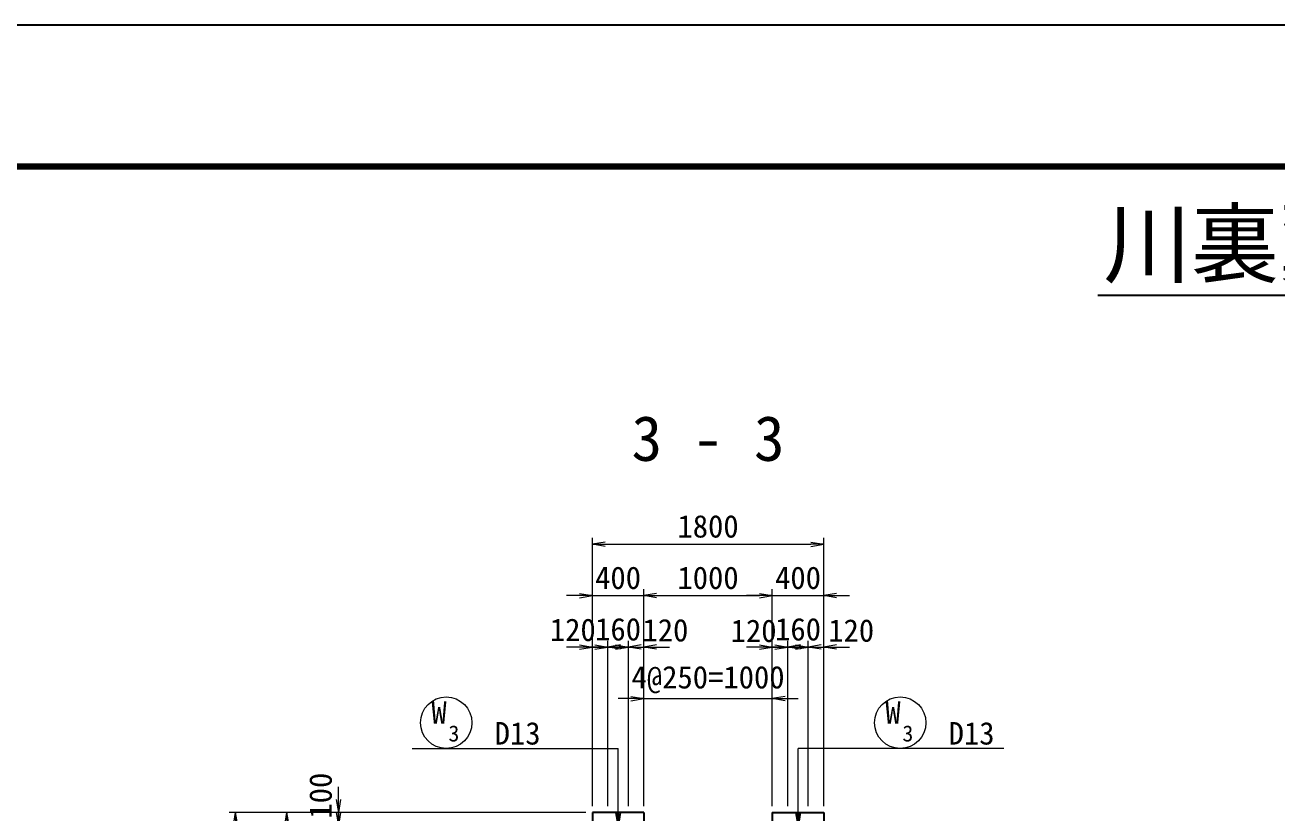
# Model space of a CAD drawing. Header units: millimetres. Extents: x 0 to 126150, y 0 to 29700.
# Drawn here: x 9739 to 19478, y 23576 to 29700 of the extents above; entities that cross this region are included whole.
import ezdxf
from ezdxf.enums import TextEntityAlignment as Align

# ---------------------------------------------------------------- set-up
doc = ezdxf.new("R2010")
doc.units = ezdxf.units.MM
doc.header["$LTSCALE"] = 500
doc.layers.get('Defpoints').update_dxf_attribs({"color": 8})
for name, color, linetype, lineweight in [('D-STR', 3, 'Continuous', 25), ('D-STR-DIM', 7, 'Continuous', 13), ('D-STR-HTXT', 4, 'Continuous', 13), ('D-STR-TXT', 7, 'Continuous', 13), ('D-TTL', 2, 'Continuous', 140), ('D-TTL-LINE', 7, 'Continuous', 25), ('D-TTL-TXT', 7, 'Continuous', 25)]:
    doc.layers.add(name, color=color, linetype=linetype, lineweight=lineweight)
doc.styles.add('MS ゴシック', font='')
doc.styles.add('YOKO_GOTHIC', font='')
doc.styles.get('MS ゴシック').set_extended_font_data('MS Gothic')
doc.styles.get('YOKO_GOTHIC').set_extended_font_data('MS Gothic')
doc.dimstyles.new('S50', dxfattribs={"dimscale": 50, "dimtxt": 3.5, "dimasz": 2, "dimexe": 1, "dimexo": 1, "dimgap": 1, "dimtad": 1, "dimdec": 0, "dimzin": 1, "dimdsep": 46, "dimtxsty": 'YOKO_GOTHIC', "dimblk": 'OPEN', "dimcen": 0, "dimclrd": 256, "dimclre": 256, "dimclrt": 256, "dimaunit": 1, "dimadec": 3, "dimazin": 0, "dimtfac": 1, "dimtdec": 0, "dimtix": 1, "dimtmove": 2, "dimatfit": 3, "dimldrblk": 'OPEN', "dimfxl": 1, "dimlwd": -1, "dimlwe": -1, "dimarcsym": 2})

# ---------------------------------------------------------------- blocks, each defined once
blk = doc.blocks.new('_Open')
at = {"color": 0, "linetype": 'ByBlock', "lineweight": -2}
for p, q in [((-1, 0.167), (0, 0)), ((-1, -0.167), (0, 0)), ((0, 0), (-1, 0))]:
    blk.add_line(p, q, dxfattribs=at)
blk = doc.blocks.new('*D5')
at = {"layer": 'D-STR-DIM', "ltscale": 1500, "transparency": 16777216}
for p, q in [((14152.1, 23629.4), (14152.1, 25714.8)), ((15952.1, 23629.4), (15952.1, 25714.8)), ((14252.1, 25664.8), (15852.1, 25664.8))]:
    blk.add_line(p, q, dxfattribs=at)
at = {"layer": 'Defpoints', "color": 0, "ltscale": 1500, "transparency": 16777216}
for p in [(15952.1, 25664.8), (14152.1, 23579.4), (15952.1, 23579.4)]:
    blk.add_point(p, dxfattribs=at)
at = {"layer": 'D-STR-DIM', "ltscale": 1500, "transparency": 16777216, "xscale": 100, "yscale": 100, "zscale": 100, "rotation": 180}
blk.add_blockref('_Open', (14152.1, 25664.8), dxfattribs=at)
at = {"layer": 'D-STR-DIM', "ltscale": 1500, "transparency": 16777216, "xscale": 100, "yscale": 100, "zscale": 100}
blk.add_blockref('_Open', (15952.1, 25664.8), dxfattribs=at)
at = {"layer": 'D-STR-DIM', "ltscale": 1500, "transparency": 16777216, "insert": (15052.1, 25802.3), "char_height": 175, "attachment_point": 5, "style": 'YOKO_GOTHIC'}
blk.add_mtext('1800', dxfattribs=at)
blk = doc.blocks.new('*D6')
at = {"layer": 'D-STR-DIM', "ltscale": 1500, "transparency": 16777216}
for p, q in [((14052.1, 25264.8), (13952.1, 25264.8)), ((14152.1, 23629.4), (14152.1, 25314.8)), ((14152.1, 25264.8), (14552.1, 25264.8)), ((14552.1, 23629.4), (14552.1, 25314.8)), ((14652.1, 25264.8), (14752.1, 25264.8))]:
    blk.add_line(p, q, dxfattribs=at)
at = {"layer": 'Defpoints', "color": 0, "ltscale": 1500, "transparency": 16777216}
for p in [(14552.1, 25264.8), (14152.1, 23579.4), (14552.1, 23579.4)]:
    blk.add_point(p, dxfattribs=at)
at = {"layer": 'D-STR-DIM', "ltscale": 1500, "transparency": 16777216, "xscale": 100, "yscale": 100, "zscale": 100}
blk.add_blockref('_Open', (14152.1, 25264.8), dxfattribs=at)
at = {"layer": 'D-STR-DIM', "ltscale": 1500, "transparency": 16777216, "xscale": 100, "yscale": 100, "zscale": 100, "rotation": 180}
blk.add_blockref('_Open', (14552.1, 25264.8), dxfattribs=at)
at = {"layer": 'D-STR-DIM', "ltscale": 1500, "transparency": 16777216, "insert": (14352.1, 25402.3), "char_height": 175, "attachment_point": 5, "style": 'YOKO_GOTHIC'}
blk.add_mtext('400', dxfattribs=at)
blk = doc.blocks.new('*D7')
at = {"layer": 'D-STR-DIM', "ltscale": 1500, "transparency": 16777216}
for p, q in [((14552.1, 23629.4), (14552.1, 25314.8)), ((14652.1, 25264.8), (15452.1, 25264.8)), ((15552.1, 23629.4), (15552.1, 25314.8))]:
    blk.add_line(p, q, dxfattribs=at)
at = {"layer": 'Defpoints', "color": 0, "ltscale": 1500, "transparency": 16777216}
for p in [(15552.1, 25264.8), (14552.1, 23579.4), (15552.1, 23579.4)]:
    blk.add_point(p, dxfattribs=at)
at = {"layer": 'D-STR-DIM', "ltscale": 1500, "transparency": 16777216, "xscale": 100, "yscale": 100, "zscale": 100, "rotation": 180}
blk.add_blockref('_Open', (14552.1, 25264.8), dxfattribs=at)
at = {"layer": 'D-STR-DIM', "ltscale": 1500, "transparency": 16777216, "xscale": 100, "yscale": 100, "zscale": 100}
blk.add_blockref('_Open', (15552.1, 25264.8), dxfattribs=at)
at = {"layer": 'D-STR-DIM', "ltscale": 1500, "transparency": 16777216, "insert": (15052.1, 25402.3), "char_height": 175, "attachment_point": 5, "style": 'YOKO_GOTHIC'}
blk.add_mtext('1000', dxfattribs=at)
blk = doc.blocks.new('*D8')
at = {"layer": 'D-STR-DIM', "ltscale": 1500, "transparency": 16777216}
for p, q in [((15452.1, 25264.8), (15352.1, 25264.8)), ((15552.1, 23629.4), (15552.1, 25314.8)), ((15552.1, 25264.8), (15952.1, 25264.8)), ((15952.1, 23629.4), (15952.1, 25314.8)), ((16052.1, 25264.8), (16152.1, 25264.8))]:
    blk.add_line(p, q, dxfattribs=at)
at = {"layer": 'Defpoints', "color": 0, "ltscale": 1500, "transparency": 16777216}
for p in [(15952.1, 25264.8), (15552.1, 23579.4), (15952.1, 23579.4)]:
    blk.add_point(p, dxfattribs=at)
at = {"layer": 'D-STR-DIM', "ltscale": 1500, "transparency": 16777216, "xscale": 100, "yscale": 100, "zscale": 100}
blk.add_blockref('_Open', (15552.1, 25264.8), dxfattribs=at)
at = {"layer": 'D-STR-DIM', "ltscale": 1500, "transparency": 16777216, "xscale": 100, "yscale": 100, "zscale": 100, "rotation": 180}
blk.add_blockref('_Open', (15952.1, 25264.8), dxfattribs=at)
at = {"layer": 'D-STR-DIM', "ltscale": 1500, "transparency": 16777216, "insert": (15752.1, 25402.3), "char_height": 175, "attachment_point": 5, "style": 'YOKO_GOTHIC'}
blk.add_mtext('400', dxfattribs=at)
blk = doc.blocks.new('*D9')
at = {"layer": 'D-STR-DIM', "ltscale": 1500, "transparency": 16777216}
for p, q in [((14052.1, 24864.8), (13952.1, 24864.8)), ((14152.1, 23629.4), (14152.1, 24914.8)), ((14152.1, 24864.8), (14272.1, 24864.8)), ((14272.1, 23629.4), (14272.1, 24914.8)), ((14372.1, 24864.8), (14472.1, 24864.8))]:
    blk.add_line(p, q, dxfattribs=at)
at = {"layer": 'Defpoints', "color": 0, "ltscale": 1500, "transparency": 16777216}
for p in [(14272.1, 24864.8), (14152.1, 23579.4), (14272.1, 23579.4)]:
    blk.add_point(p, dxfattribs=at)
at = {"layer": 'D-STR-DIM', "ltscale": 1500, "transparency": 16777216, "xscale": 100, "yscale": 100, "zscale": 100}
blk.add_blockref('_Open', (14152.1, 24864.8), dxfattribs=at)
at = {"layer": 'D-STR-DIM', "ltscale": 1500, "transparency": 16777216, "xscale": 100, "yscale": 100, "zscale": 100, "rotation": 180}
blk.add_blockref('_Open', (14272.1, 24864.8), dxfattribs=at)
at = {"layer": 'D-STR-DIM', "ltscale": 1500, "transparency": 16777216, "insert": (14000, 24998.1), "char_height": 175, "attachment_point": 5, "style": 'YOKO_GOTHIC'}
blk.add_mtext('120', dxfattribs=at)
blk = doc.blocks.new('*D10')
at = {"layer": 'D-STR-DIM', "ltscale": 1500, "transparency": 16777216}
for p, q in [((14172.1, 24864.8), (14072.1, 24864.8)), ((14272.1, 23629.4), (14272.1, 24914.8)), ((14272.1, 24864.8), (14432.1, 24864.8)), ((14432.1, 23629.4), (14432.1, 24914.8)), ((14532.1, 24864.8), (14632.1, 24864.8))]:
    blk.add_line(p, q, dxfattribs=at)
at = {"layer": 'Defpoints', "color": 0, "ltscale": 1500, "transparency": 16777216}
for p in [(14432.1, 24864.8), (14272.1, 23579.4), (14432.1, 23579.4)]:
    blk.add_point(p, dxfattribs=at)
at = {"layer": 'D-STR-DIM', "ltscale": 1500, "transparency": 16777216, "xscale": 100, "yscale": 100, "zscale": 100}
blk.add_blockref('_Open', (14272.1, 24864.8), dxfattribs=at)
at = {"layer": 'D-STR-DIM', "ltscale": 1500, "transparency": 16777216, "xscale": 100, "yscale": 100, "zscale": 100, "rotation": 180}
blk.add_blockref('_Open', (14432.1, 24864.8), dxfattribs=at)
at = {"layer": 'D-STR-DIM', "ltscale": 1500, "transparency": 16777216, "insert": (14352.1, 25002.3), "char_height": 175, "attachment_point": 5, "style": 'YOKO_GOTHIC'}
blk.add_mtext('160', dxfattribs=at)
blk = doc.blocks.new('*D11')
at = {"layer": 'D-STR-DIM', "ltscale": 1500, "transparency": 16777216}
for p, q in [((14332.1, 24864.8), (14232.1, 24864.8)), ((14432.1, 23629.4), (14432.1, 24914.8)), ((14432.1, 24864.8), (14552.1, 24864.8)), ((14552.1, 23629.4), (14552.1, 24914.8)), ((14652.1, 24864.8), (14752.1, 24864.8))]:
    blk.add_line(p, q, dxfattribs=at)
at = {"layer": 'Defpoints', "color": 0, "ltscale": 1500, "transparency": 16777216}
for p in [(14552.1, 24864.8), (14432.1, 23579.4), (14552.1, 23579.4)]:
    blk.add_point(p, dxfattribs=at)
at = {"layer": 'D-STR-DIM', "ltscale": 1500, "transparency": 16777216, "xscale": 100, "yscale": 100, "zscale": 100}
blk.add_blockref('_Open', (14432.1, 24864.8), dxfattribs=at)
at = {"layer": 'D-STR-DIM', "ltscale": 1500, "transparency": 16777216, "xscale": 100, "yscale": 100, "zscale": 100, "rotation": 180}
blk.add_blockref('_Open', (14552.1, 24864.8), dxfattribs=at)
at = {"layer": 'D-STR-DIM', "ltscale": 1500, "transparency": 16777216, "insert": (14720.4, 24994.9), "char_height": 175, "attachment_point": 5, "style": 'YOKO_GOTHIC'}
blk.add_mtext('120', dxfattribs=at)
blk = doc.blocks.new('*D12')
at = {"layer": 'D-STR-DIM', "ltscale": 1500, "transparency": 16777216}
for p, q in [((15452.1, 24864.8), (15352.1, 24864.8)), ((15552.1, 23629.4), (15552.1, 24914.8)), ((15552.1, 24864.8), (15672.1, 24864.8)), ((15672.1, 23629.4), (15672.1, 24914.8)), ((15772.1, 24864.8), (15872.1, 24864.8))]:
    blk.add_line(p, q, dxfattribs=at)
at = {"layer": 'Defpoints', "color": 0, "ltscale": 1500, "transparency": 16777216}
for p in [(15672.1, 24864.8), (15552.1, 23579.4), (15672.1, 23579.4)]:
    blk.add_point(p, dxfattribs=at)
at = {"layer": 'D-STR-DIM', "ltscale": 1500, "transparency": 16777216, "xscale": 100, "yscale": 100, "zscale": 100}
blk.add_blockref('_Open', (15552.1, 24864.8), dxfattribs=at)
at = {"layer": 'D-STR-DIM', "ltscale": 1500, "transparency": 16777216, "xscale": 100, "yscale": 100, "zscale": 100, "rotation": 180}
blk.add_blockref('_Open', (15672.1, 24864.8), dxfattribs=at)
at = {"layer": 'D-STR-DIM', "ltscale": 1500, "transparency": 16777216, "insert": (15406.4, 24990.6), "char_height": 175, "attachment_point": 5, "style": 'YOKO_GOTHIC'}
blk.add_mtext('120', dxfattribs=at)
blk = doc.blocks.new('*D13')
at = {"layer": 'D-STR-DIM', "ltscale": 1500, "transparency": 16777216}
for p, q in [((15572.1, 24864.8), (15472.1, 24864.8)), ((15672.1, 23629.4), (15672.1, 24914.8)), ((15672.1, 24864.8), (15832.1, 24864.8)), ((15832.1, 23629.4), (15832.1, 24914.8)), ((15932.1, 24864.8), (16032.1, 24864.8))]:
    blk.add_line(p, q, dxfattribs=at)
at = {"layer": 'Defpoints', "color": 0, "ltscale": 1500, "transparency": 16777216}
for p in [(15832.1, 24864.8), (15672.1, 23579.4), (15832.1, 23579.4)]:
    blk.add_point(p, dxfattribs=at)
at = {"layer": 'D-STR-DIM', "ltscale": 1500, "transparency": 16777216, "xscale": 100, "yscale": 100, "zscale": 100}
blk.add_blockref('_Open', (15672.1, 24864.8), dxfattribs=at)
at = {"layer": 'D-STR-DIM', "ltscale": 1500, "transparency": 16777216, "xscale": 100, "yscale": 100, "zscale": 100, "rotation": 180}
blk.add_blockref('_Open', (15832.1, 24864.8), dxfattribs=at)
at = {"layer": 'D-STR-DIM', "ltscale": 1500, "transparency": 16777216, "insert": (15752.1, 25002.3), "char_height": 175, "attachment_point": 5, "style": 'YOKO_GOTHIC'}
blk.add_mtext('160', dxfattribs=at)
blk = doc.blocks.new('*D14')
at = {"layer": 'D-STR-DIM', "ltscale": 1500, "transparency": 16777216}
for p, q in [((15732.1, 24864.8), (15632.1, 24864.8)), ((15832.1, 23629.4), (15832.1, 24914.8)), ((15832.1, 24864.8), (15952.1, 24864.8)), ((15952.1, 23629.4), (15952.1, 24914.8)), ((16052.1, 24864.8), (16152.1, 24864.8))]:
    blk.add_line(p, q, dxfattribs=at)
at = {"layer": 'Defpoints', "color": 0, "ltscale": 1500, "transparency": 16777216}
for p in [(15952.1, 24864.8), (15832.1, 23579.4), (15952.1, 23579.4)]:
    blk.add_point(p, dxfattribs=at)
at = {"layer": 'D-STR-DIM', "ltscale": 1500, "transparency": 16777216, "xscale": 100, "yscale": 100, "zscale": 100}
blk.add_blockref('_Open', (15832.1, 24864.8), dxfattribs=at)
at = {"layer": 'D-STR-DIM', "ltscale": 1500, "transparency": 16777216, "xscale": 100, "yscale": 100, "zscale": 100, "rotation": 180}
blk.add_blockref('_Open', (15952.1, 24864.8), dxfattribs=at)
at = {"layer": 'D-STR-DIM', "ltscale": 1500, "transparency": 16777216, "insert": (16165.6, 24992.7), "char_height": 175, "attachment_point": 5, "style": 'YOKO_GOTHIC'}
blk.add_mtext('120', dxfattribs=at)
blk = doc.blocks.new('*D24')
at = {"layer": 'D-STR-DIM', "ltscale": 1500, "transparency": 16777216}
for p, q in [((12176.5, 23679.4), (12176.5, 23779.4)), ((14102.1, 23579.4), (12126.5, 23579.4)), ((12176.5, 23579.4), (12176.5, 23479.4)), ((14102.1, 23479.4), (12126.5, 23479.4)), ((12176.5, 23379.4), (12176.5, 23279.4))]:
    blk.add_line(p, q, dxfattribs=at)
at = {"layer": 'Defpoints', "color": 0, "ltscale": 1500, "transparency": 16777216}
for p in [(14152.1, 23579.4), (12176.5, 23479.4), (14152.1, 23479.4)]:
    blk.add_point(p, dxfattribs=at)
at = {"layer": 'D-STR-DIM', "ltscale": 1500, "transparency": 16777216, "xscale": 100, "yscale": 100, "zscale": 100}
for p, rotation in [((12176.5, 23579.4), 270), ((12176.5, 23479.4), 90)]:
    blk.add_blockref('_Open', p, dxfattribs=dict(at, rotation=rotation))
at = {"layer": 'D-STR-DIM', "ltscale": 1500, "transparency": 16777216, "insert": (12039, 23710.1), "char_height": 175, "attachment_point": 5, "rotation": 90, "style": 'YOKO_GOTHIC'}
blk.add_mtext('100', dxfattribs=at)
blk = doc.blocks.new('*D25')
at = {"layer": 'D-STR-DIM', "ltscale": 1500, "transparency": 16777216}
for p, q in [((12176.5, 23579.4), (12176.5, 23679.4)), ((14102.1, 23479.4), (12126.5, 23479.4)), ((12176.5, 23479.4), (12176.5, 23209.4)), ((14102.1, 23209.4), (12126.5, 23209.4)), ((12176.5, 23109.4), (12176.5, 23009.4))]:
    blk.add_line(p, q, dxfattribs=at)
at = {"layer": 'Defpoints', "color": 0, "ltscale": 1500, "transparency": 16777216}
for p in [(14152.1, 23479.4), (12176.5, 23209.4), (14152.1, 23209.4)]:
    blk.add_point(p, dxfattribs=at)
at = {"layer": 'D-STR-DIM', "ltscale": 1500, "transparency": 16777216, "xscale": 100, "yscale": 100, "zscale": 100}
for p, rotation in [((12176.5, 23479.4), 270), ((12176.5, 23209.4), 90)]:
    blk.add_blockref('_Open', p, dxfattribs=dict(at, rotation=rotation))
at = {"layer": 'D-STR-DIM', "ltscale": 1500, "transparency": 16777216, "insert": (12039, 23344.4), "char_height": 175, "attachment_point": 5, "rotation": 90, "style": 'YOKO_GOTHIC'}
blk.add_mtext('270', dxfattribs=at)
blk = doc.blocks.new('*D34')
at = {"layer": 'D-STR-DIM', "ltscale": 1500, "transparency": 16777216}
for p, q in [((14102.1, 23579.4), (11726.5, 23579.4)), ((11776.5, 22779.4), (11776.5, 23479.4)), ((14102.1, 22679.4), (11726.5, 22679.4))]:
    blk.add_line(p, q, dxfattribs=at)
at = {"layer": 'Defpoints', "color": 0, "ltscale": 1500, "transparency": 16777216}
for p in [(11776.5, 23579.4), (14152.1, 23579.4), (14152.1, 22679.4)]:
    blk.add_point(p, dxfattribs=at)
at = {"layer": 'D-STR-DIM', "ltscale": 1500, "transparency": 16777216, "xscale": 100, "yscale": 100, "zscale": 100}
for p, rotation in [((11776.5, 23579.4), 90), ((11776.5, 22679.4), 270)]:
    blk.add_blockref('_Open', p, dxfattribs=dict(at, rotation=rotation))
at = {"layer": 'D-STR-DIM', "ltscale": 1500, "transparency": 16777216, "insert": (11639, 23129.4), "char_height": 175, "attachment_point": 5, "rotation": 90, "style": 'YOKO_GOTHIC'}
blk.add_mtext('900', dxfattribs=at)
blk = doc.blocks.new('*D35')
at = {"layer": 'D-STR-DIM', "ltscale": 1500, "transparency": 16777216}
for p, q in [((14102.1, 23579.4), (11326.5, 23579.4)), ((11376.5, 22179.4), (11376.5, 23479.4)), ((14102.1, 22079.4), (11326.5, 22079.4))]:
    blk.add_line(p, q, dxfattribs=at)
at = {"layer": 'Defpoints', "color": 0, "ltscale": 1500, "transparency": 16777216}
for p in [(11376.5, 23579.4), (14152.1, 23579.4), (14152.1, 22079.4)]:
    blk.add_point(p, dxfattribs=at)
at = {"layer": 'D-STR-DIM', "ltscale": 1500, "transparency": 16777216, "xscale": 100, "yscale": 100, "zscale": 100}
for p, rotation in [((11376.5, 23579.4), 90), ((11376.5, 22079.4), 270)]:
    blk.add_blockref('_Open', p, dxfattribs=dict(at, rotation=rotation))
at = {"layer": 'D-STR-DIM', "ltscale": 1500, "transparency": 16777216, "insert": (11239, 22829.4), "char_height": 175, "attachment_point": 5, "rotation": 90, "style": 'YOKO_GOTHIC'}
blk.add_mtext('1500', dxfattribs=at)
blk = doc.blocks.new('*D36')
at = {"layer": 'D-STR-DIM', "ltscale": 1500, "transparency": 16777216}
for p, q in [((14452.1, 24464.8), (14352.1, 24464.8)), ((14552.1, 23629.4), (14552.1, 24514.8)), ((14552.1, 24464.8), (15552.1, 24464.8)), ((15552.1, 23629.4), (15552.1, 24514.8)), ((15652.1, 24464.8), (15752.1, 24464.8))]:
    blk.add_line(p, q, dxfattribs=at)
at = {"layer": 'Defpoints', "color": 0, "ltscale": 1500, "transparency": 16777216}
for p in [(15552.1, 24464.8), (14552.1, 23579.4), (15552.1, 23579.4)]:
    blk.add_point(p, dxfattribs=at)
at = {"layer": 'D-STR-DIM', "ltscale": 1500, "transparency": 16777216, "xscale": 100, "yscale": 100, "zscale": 100}
blk.add_blockref('_Open', (14552.1, 24464.8), dxfattribs=at)
at = {"layer": 'D-STR-DIM', "ltscale": 1500, "transparency": 16777216, "xscale": 100, "yscale": 100, "zscale": 100, "rotation": 180}
blk.add_blockref('_Open', (15552.1, 24464.8), dxfattribs=at)
at = {"layer": 'D-STR-DIM', "ltscale": 1500, "transparency": 16777216, "insert": (15052.1, 24611.6), "char_height": 175, "attachment_point": 5, "style": 'YOKO_GOTHIC'}
blk.add_mtext('4@250=1000', dxfattribs=at)

msp = doc.modelspace()

# ---------------------------------------------------------------- linework, layer by layer
at = {"layer": 'D-STR', "ltscale": 1500}
for p, q in [((14552.1, 23579.4), (14152.1, 23579.4)), ((14152.1, 23579.4), (14152.1, 22079.4)), ((14552.1, 23579.4), (14552.1, 23079.4)), ((15552.1, 23579.4), (15952.1, 23579.4)), ((15552.1, 23579.4), (15552.1, 23079.4)), ((15952.1, 23579.4), (15952.1, 22079.4))]:
    msp.add_line(p, q, dxfattribs=at)
at = {"layer": 'D-STR-HTXT'}
for p, q in [((12750.6, 24077.3), (14352.1, 24077.3)), ((17353.6, 24077.3), (15752.1, 24077.3))]:
    msp.add_line(p, q, dxfattribs=at)
for centre in [(13015.6, 24277.3), (16547.1, 24277.3)]:
    msp.add_circle(centre, 200, dxfattribs=at)
at = {"layer": 'D-TTL'}
msp.add_lwpolyline([(1025, 28600), (1025, 1100), (41025, 1100), (41025, 28600)], close=True, dxfattribs=at)
at = {"layer": 'D-TTL-LINE'}
msp.add_line((18083.1, 27600), (23966.9, 27600), dxfattribs=at)
at = {"layer": 'Defpoints', "color": 1}
msp.add_lwpolyline([(0, 29700), (0, 0), (42050, 0), (42050, 29700)], close=True, dxfattribs=at)

# ---------------------------------------------------------------- texts
at = {"layer": 'D-STR-TXT', "style": 'YOKO_GOTHIC'}
for s, height, p in [('3 - 3', 350, (15052.1, 26312.4)), ('W', 175, (12959.3, 24269)), ('W', 175, (16490.8, 24269)), ('3', 125, (13075, 24131.2)), ('3', 125, (16606.5, 24131.2))]:
    msp.add_text(s, height=height, dxfattribs=at).set_placement(p, align=Align.CENTER)
for p in [(13392.1, 24107.3), (16923.6, 24107.3)]:
    msp.add_text('D13', height=175, dxfattribs=at).set_placement(p)
at = {"layer": 'D-TTL-TXT', "style": 'MS ゴシック'}
msp.add_text('川裏翼壁配筋図(1)', height=500, dxfattribs=at).set_placement((21025, 27600), align=Align.BOTTOM_CENTER)

# ---------------------------------------------------------------- dimensions: what is measured, and where the dimension line sits
at = {"layer": 'D-STR-DIM', "ltscale": 1500}
for base, p1, p2, picture, middle in [((15952.1, 25664.8), (14152.1, 23579.4), (15952.1, 23579.4), '*D5', (15052.1, 25802.3)), ((14552.1, 25264.8), (14152.1, 23579.4), (14552.1, 23579.4), '*D6', (14352.1, 25402.3)), ((15552.1, 25264.8), (14552.1, 23579.4), (15552.1, 23579.4), '*D7', (15052.1, 25402.3)), ((15952.1, 25264.8), (15552.1, 23579.4), (15952.1, 23579.4), '*D8', (15752.1, 25402.3)), ((14432.1, 24864.8), (14272.1, 23579.4), (14432.1, 23579.4), '*D10', (14352.1, 25002.3)), ((15832.1, 24864.8), (15672.1, 23579.4), (15832.1, 23579.4), '*D13', (15752.1, 25002.3))]:
    dim = msp.add_linear_dim(base=base, p1=p1, p2=p2, dimstyle='S50', dxfattribs=at)
    dim.commit()
    dim.dimension.update_dxf_attribs({"geometry": picture, "text_midpoint": middle})
for base, p1, p2, picture, middle in [((14272.1, 24864.8), (14152.1, 23579.4), (14272.1, 23579.4), '*D9', (14000, 24998.1)), ((14552.1, 24864.8), (14432.1, 23579.4), (14552.1, 23579.4), '*D11', (14720.4, 24994.9)), ((15672.1, 24864.8), (15552.1, 23579.4), (15672.1, 23579.4), '*D12', (15406.4, 24990.6)), ((15952.1, 24864.8), (15832.1, 23579.4), (15952.1, 23579.4), '*D14', (16165.6, 24992.7))]:
    dim = msp.add_linear_dim(base=base, p1=p1, p2=p2, dimstyle='S50', dxfattribs=at)
    dim.commit()
    dim.dimension.update_dxf_attribs({"geometry": picture, "text_midpoint": middle, "dimtype": 160})
dim = msp.add_linear_dim(base=(15552.1, 24464.8), p1=(14552.1, 23579.4), p2=(15552.1, 23579.4), text='4@250=<>', dimstyle='S50', dxfattribs=at)
dim.commit()
dim.dimension.update_dxf_attribs({"geometry": '*D36', "text_midpoint": (15052.1, 24611.6)})
dim = msp.add_linear_dim(base=(12176.5, 23479.4), p1=(14152.1, 23579.4), p2=(14152.1, 23479.4), angle=90, dimstyle='S50', dxfattribs=at)
dim.commit()
dim.dimension.update_dxf_attribs({"geometry": '*D24', "text_midpoint": (12039, 23710.1), "dimtype": 160})
for base, p1, p2, picture, middle in [((12176.5, 23209.4), (14152.1, 23479.4), (14152.1, 23209.4), '*D25', (12039, 23344.4)), ((11376.5, 23579.4), (14152.1, 22079.4), (14152.1, 23579.4), '*D35', (11239, 22829.4)), ((11776.5, 23579.4), (14152.1, 22679.4), (14152.1, 23579.4), '*D34', (11639, 23129.4))]:
    dim = msp.add_linear_dim(base=base, p1=p1, p2=p2, angle=90, dimstyle='S50', dxfattribs=at)
    dim.commit()
    dim.dimension.update_dxf_attribs({"geometry": picture, "text_midpoint": middle})

# ---------------------------------------------------------------- leaders
at = {"layer": 'D-STR-HTXT'}
for points in [[(14352.1, 23479.4), (14352.1, 24077.3)], [(15752.1, 23479.4), (15752.1, 24077.3)]]:
    msp.add_leader(points, dimstyle='S50', dxfattribs=at)

doc.saveas('drawing.dxf')
